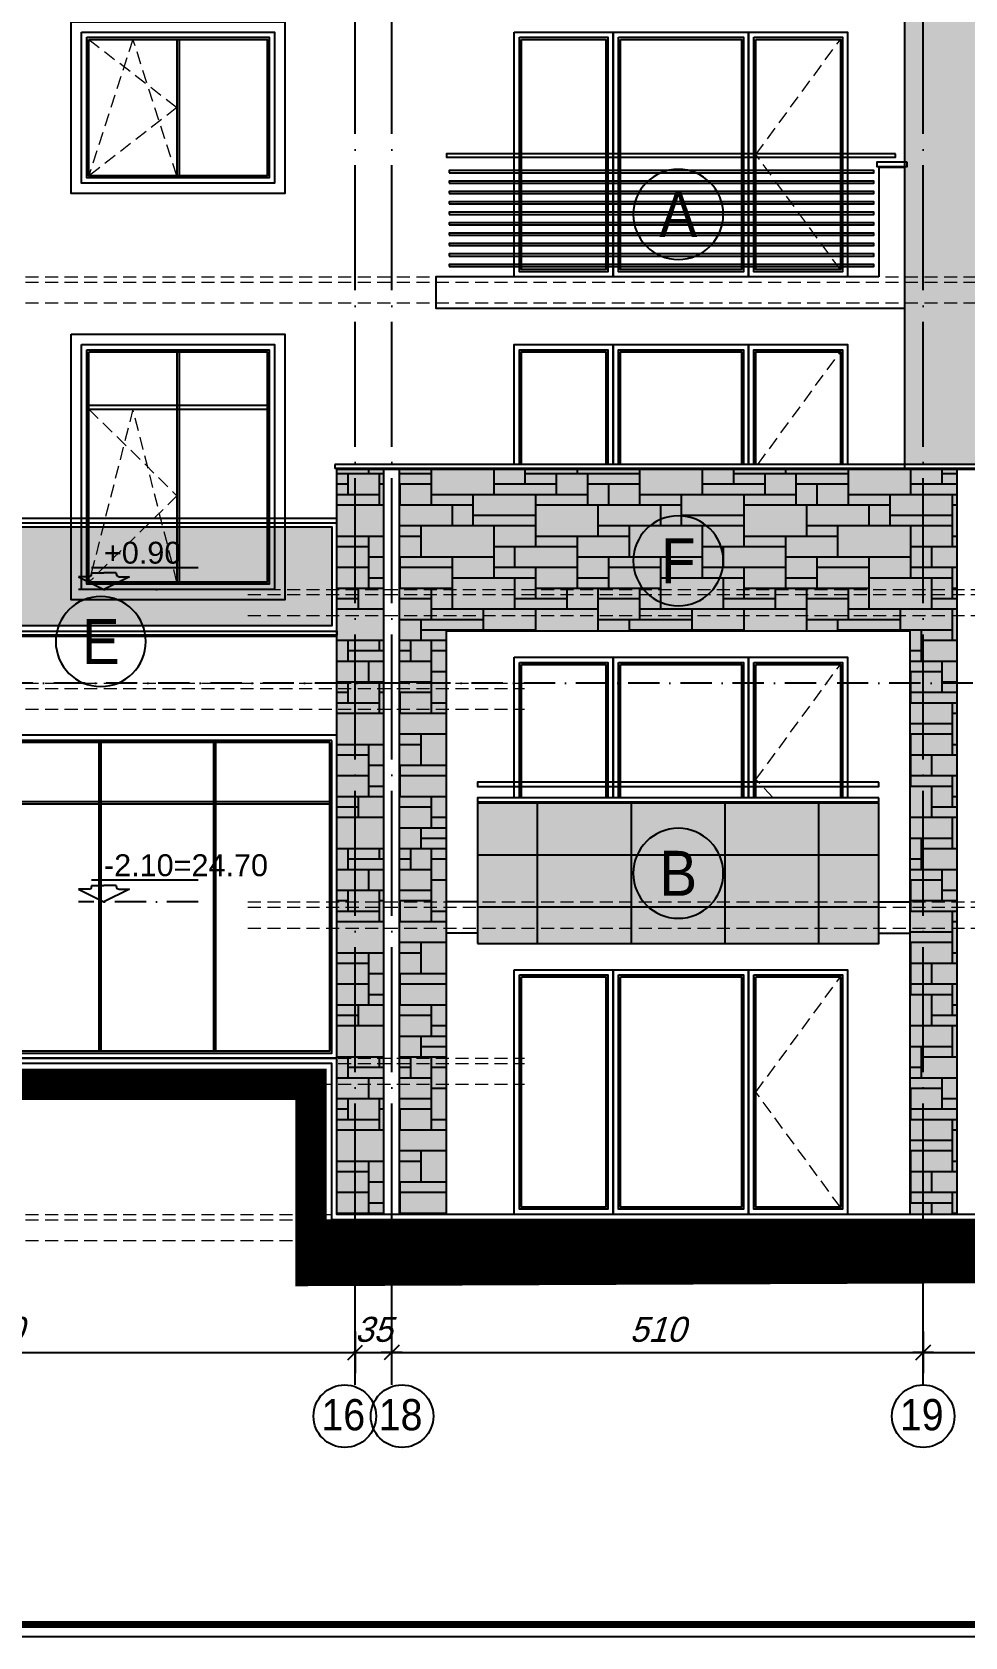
# Model space of a CAD drawing. Extents: x 9615146 to 9672346, y 4699603 to 4705703.
# Drawn here: x 9643017 to 9643912, y 4702703 to 4704244 of the extents above; entities that cross this region are included whole.
import ezdxf
from ezdxf.enums import TextEntityAlignment as Align

# ---------------------------------------------------------------- set-up
doc = ezdxf.new("R2010")
doc.units = 0
doc.header["$LTSCALE"] = 0.5
doc.header["$MEASUREMENT"] = 0
doc.header["$PDSIZE"] = -1
for name, pattern in [('ACAD_ISO04W100', [30, 24, -3, 0, -3]), ('DASHED', [0.75, 0.5, -0.25]), ('OSI1000', [5, 3, -1, 0, -1])]:
    doc.linetypes.add(name, pattern=pattern)
doc.layers.get('0').update_dxf_attribs({"color": 251, "linetype": 'CONTINUOUS'})
doc.layers.get('Defpoints').update_dxf_attribs({"color": 251, "linetype": 'CONTINUOUS'})
for name, color, linetype in [('_axis', 1, 'ACAD_ISO04W100'), ('_axis_num', 1, 'CONTINUOUS'), ('_dimension', 4, 'CONTINUOUS'), ('_dimension_evel', 4, 'CONTINUOUS'), ('_hatch', 9, 'CONTINUOUS'), ('_hatch_construction', 252, 'CONTINUOUS'), ('_table', 3, 'CONTINUOUS'), ('_text_spesif_window', 41, 'CONTINUOUS'), ('_view', 3, 'CONTINUOUS'), ('fasadi', 147, 'CONTINUOUS')]:
    doc.layers.add(name, color=color, linetype=linetype)
doc.layers.add('_punk', color=8, linetype='DASHED', lineweight=9)
doc.styles.add('HEB1', font='', dxfattribs={"width": 0.8, "oblique": 17})
doc.styles.add('POMESHTENIA', font='arial.ttf', dxfattribs={"width": 0.9})
doc.styles.add('WIN', font='swindos.shx', dxfattribs={"oblique": 17})
doc.styles.get('HEB1').set_extended_font_data('HebarU Cyr')
doc.dimstyles.new('dim_50', dxfattribs={"dimtxt": 24, "dimasz": 1, "dimexe": 30, "dimexo": 0, "dimgap": 10, "dimtad": 1, "dimdec": 1, "dimrnd": 0.5, "dimdsep": 46, "dimtxsty": 'WIN', "dimblk1": '1', "dimblk2": '1', "dimsah": 1, "dimcen": 15, "dimdle": 10, "dimse1": 1, "dimse2": 1, "dimadec": 0, "dimazin": 0, "dimtfac": 1, "dimtdec": 1, "dimtix": 1, "dimtmove": 2, "dimatfit": 3, "dimldrblk": '1', "dimfxl": 1, "dimtolj": 1, "dimarcsym": 0})
pattern_1 = [(0, (0, 0), (0, 200), [150, -50]), (0, (0, 10), (0, 200), [-60, 60, -30, 50]), (0, (0, 20), (0, 200), [-90, 110]), (0, (0, 30), (0, 200), [90, -110]), (0, (0, 40), (0, 200), [-40, 160]), (0, (0, 50), (0, 200), [70, -50, 60, -20]), (0, (70, 60), (0, 200), [160, -40]), (0, (-10, 70), (0, 200), [110, -90]), (0, (-40, 80), (0, 200), [90, -110]), (0, (0, 90), (0, 200), [160, -40]), (0, (0, 100), (0, 200), [-80, 50, -30, 40]), (0, (100, 110), (0, 200), [120, -80]), (0, (20, 120), (0, 200), [80, -40, 30, -50]), (0, (60, 130), (0, 200), [80, -30, 50, -40]), (0, (140, 140), (0, 200), [120, -80]), (0, (60, 150), (0, 200), [80, -120]), (0, (100, 160), (0, 200), [90, -110]), (0, (100, 170), (0, 200), [-60, 140]), (0, (40, 180), (0, 200), [60, -140]), (0, (100, 190), (0, 200), [140, -60]), (90, (0, 80), (-200, 1.224646799147353e-14), [30, -80, 70, -20]), (90, (20, 90), (-200, 1.224646799147353e-14), [50, -30, 20, -100]), (90, (30, 50), (-200, 1.224646799147353e-14), [20, -180]), (90, (40, 30), (-200, 1.224646799147353e-14), [20, -120, 30, -30]), (90, (50, 70), (-200, 1.224646799147353e-14), [20, -180]), (90, (60, 0), (-200, 1.224646799147353e-14), [30, -90, 50, -30]), (90, (70, 40), (-200, 1.224646799147353e-14), [30, -170]), (90, (80, 90), (-200, 1.224646799147353e-14), [30, -10, 20, -140]), (90, (90, 10), (-200, 1.224646799147353e-14), [30, -170]), (90, (100, 60), (-200, 1.224646799147353e-14), [30, -10, 30, -20, 50, -60]), (90, (120, 60), (-200, 1.224646799147353e-14), [-140, 20, -20, 20]), (90, (130, 90), (-200, 1.224646799147353e-14), [20, -180]), (90, (140, 20), (-200, 1.224646799147353e-14), [20, -70, 50, -60]), (90, (150, 50), (-200, 1.224646799147353e-14), [10, -130, 30, -30]), (90, (160, 60), (-200, 1.224646799147353e-14), [50, -50, 30, -70]), (90, (170, 110), (-200, 1.224646799147353e-14), [30, -50, 20, -100]), (90, (180, 40), (-200, 1.224646799147353e-14), [20, -180]), (90, (190, 60), (-200, 1.224646799147353e-14), [20, -60, 30, -90])]

# ---------------------------------------------------------------- blocks, each defined once
blk = doc.blocks.new('rtyre')
at = {"layer": '_dimension_evel', "ltscale": 20}
for p, q in [((-21.08991620464076, 37.79426300298655), (161.5563992843381, 37.79426284031797)), ((-21.08991621457972, 28.28064290881593), (-21.08991621457972, 26.78341123343125)), ((-21.08991621457972, 28.28064290881593), (2.484011929482222e-08, 28.28064289018948)), ((21.0899162642454, 28.28064287032612), (2.484011929482222e-08, 28.28064289018948)), ((21.0899162642454, 28.28064287032612), (21.08991626175703, 26.78341119617835)), ((-25.98991621100868, 21.88341124133149), (-43.67999989444797, 21.88341125623265)), ((-43.67999989444797, 21.88341125623265), (0, 0)), ((43.67999993170088, 21.88341117924574), (0, 0)), ((25.98991624826158, 21.88341119538381), (43.67999993170088, 21.88341117924574))]:
    blk.add_line(p, q, dxfattribs=at)
for centre, major_axis, ratio, start_param, end_param in [((-25.98991620603192, 26.78341123839346), (3.464823224053962, 3.464823224053962), 0.9999999998278931, 3.926990816057631, 5.497787142683389), ((25.98991625322378, 26.78341119245306), (-3.464823224673926, 3.464823224673926), 0.9999999994715169, 0.7853981629014264, 2.356194488915409)]:
    blk.add_ellipse(centre, major_axis=major_axis, ratio=ratio, start_param=start_param, end_param=end_param, dxfattribs=at)
at = {"layer": '_dimension_evel', "linetype": 'OSI1000', "ltscale": 20, "style": 'HEB1', "oblique": 359.9999999871126, "width": 0.79999999781503}
blk.add_attdef('+12.50', (3.974128048866987e-08, 44.24032013564283), '', height=41.99999997485429, rotation=359.9999999466392, dxfattribs=at)
blk = doc.blocks.new('1')
for p, q in [((0, 20), (0, -20)), ((-10, 0), (10, 0)), ((-7.071067811866669, -7.07106781186485), (7.071067811866669, 7.07106781186485))]:
    blk.add_line(p, q)
blk = doc.blocks.new('*D72')
at = {"layer": '_dimension', "color": 0, "lineweight": -2, "ltscale": 30, "transparency": 16777216}
blk.add_line((9642637.903403325, 4702976.445895948), (9643325.903403325, 4702976.445895948), dxfattribs=at)
at = {"layer": 'Defpoints', "color": 0, "ltscale": 30, "transparency": 16777216}
for p in [(9643326.903403325, 4702976.445895948), (9642636.903403325, 4702945.264943851), (9643326.903403325, 4702945.264943851)]:
    blk.add_point(p, dxfattribs=at)
at = {"layer": '_dimension', "color": 0, "lineweight": -2, "ltscale": 30, "transparency": 16777216, "rotation": 180}
blk.add_blockref('1', (9642636.903403325, 4702976.445895948), dxfattribs=at)
at = {"layer": '_dimension', "color": 0, "lineweight": -2, "ltscale": 30, "transparency": 16777216}
blk.add_blockref('1', (9643326.903403325, 4702976.445895948), dxfattribs=at)
at = {"layer": '_dimension', "color": 0, "ltscale": 30, "transparency": 16777216, "insert": (9642981.903403325, 4702998.445895948), "char_height": 24, "attachment_point": 5, "style": 'WIN'}
blk.add_mtext('\\A1;690', dxfattribs=at)
blk = doc.blocks.new('*D73')
at = {"layer": '_dimension', "color": 0, "lineweight": -2, "ltscale": 30, "transparency": 16777216}
for p, q in [((9643325.903403325, 4702976.445895948), (9643324.903403325, 4702976.445895948)), ((9643326.903403325, 4702976.445895948), (9643361.903403305, 4702976.445895948)), ((9643362.903403305, 4702976.445895948), (9643363.903403305, 4702976.445895948))]:
    blk.add_line(p, q, dxfattribs=at)
at = {"layer": 'Defpoints', "color": 0, "ltscale": 30, "transparency": 16777216}
for p in [(9643361.903403305, 4702976.445895891), (9643361.903403305, 4702976.445895948), (9643326.903403325, 4702945.264943851)]:
    blk.add_point(p, dxfattribs=at)
at = {"layer": '_dimension', "color": 0, "lineweight": -2, "ltscale": 30, "transparency": 16777216}
blk.add_blockref('1', (9643326.903403325, 4702976.445895948), dxfattribs=at)
at = {"layer": '_dimension', "color": 0, "lineweight": -2, "ltscale": 30, "transparency": 16777216, "rotation": 180}
blk.add_blockref('1', (9643361.903403305, 4702976.445895948), dxfattribs=at)
at = {"layer": '_dimension', "color": 0, "ltscale": 30, "transparency": 16777216, "insert": (9643344.403403316, 4702998.445895948), "char_height": 24, "attachment_point": 5, "style": 'WIN'}
blk.add_mtext('\\A1;35', dxfattribs=at)
blk = doc.blocks.new('*D74')
at = {"layer": '_dimension', "color": 0, "lineweight": -2, "ltscale": 30, "transparency": 16777216}
blk.add_line((9643362.903403305, 4702976.445895948), (9643870.903402926, 4702976.445895948), dxfattribs=at)
at = {"layer": 'Defpoints', "color": 0, "ltscale": 30, "transparency": 16777216}
for p in [(9643361.903403305, 4702976.445895891), (9643871.903402926, 4702976.44589575), (9643871.903402926, 4702976.445895948)]:
    blk.add_point(p, dxfattribs=at)
at = {"layer": '_dimension', "color": 0, "lineweight": -2, "ltscale": 30, "transparency": 16777216, "rotation": 180}
blk.add_blockref('1', (9643361.903403305, 4702976.445895948), dxfattribs=at)
at = {"layer": '_dimension', "color": 0, "lineweight": -2, "ltscale": 30, "transparency": 16777216}
blk.add_blockref('1', (9643871.903402926, 4702976.445895948), dxfattribs=at)
at = {"layer": '_dimension', "color": 0, "ltscale": 30, "transparency": 16777216, "insert": (9643616.903403115, 4702998.445895948), "char_height": 24, "attachment_point": 5, "style": 'WIN'}
blk.add_mtext('\\A1;510', dxfattribs=at)
blk = doc.blocks.new('*D75')
at = {"layer": '_dimension', "color": 0, "lineweight": -2, "ltscale": 30, "transparency": 16777216}
blk.add_line((9643872.903402926, 4702976.445895948), (9644540.903403047, 4702976.445895948), dxfattribs=at)
at = {"layer": 'Defpoints', "color": 0, "ltscale": 30, "transparency": 16777216}
for p in [(9643871.903402926, 4702976.44589575), (9644541.903403047, 4702976.445895565), (9644541.903403047, 4702976.445895948)]:
    blk.add_point(p, dxfattribs=at)
at = {"layer": '_dimension', "color": 0, "lineweight": -2, "ltscale": 30, "transparency": 16777216, "rotation": 180}
blk.add_blockref('1', (9643871.903402926, 4702976.445895948), dxfattribs=at)
at = {"layer": '_dimension', "color": 0, "lineweight": -2, "ltscale": 30, "transparency": 16777216}
blk.add_blockref('1', (9644541.903403047, 4702976.445895948), dxfattribs=at)
at = {"layer": '_dimension', "color": 0, "ltscale": 30, "transparency": 16777216, "insert": (9644206.903402988, 4702998.445895948), "char_height": 24, "attachment_point": 5, "style": 'WIN'}
blk.add_mtext('\\A1;670', dxfattribs=at)
blk = doc.blocks.new('fghfdg')
at = {"layer": '_text_spesif_window'}
blk.add_circle((0, 0), 18, dxfattribs=at)
at = {"layer": '_text_spesif_window', "style": 'HEB1', "text_generation_flag": 6, "width": 0.7999999999992724}
blk.add_attdef('A', text='', height=18, rotation=179.9999998932783, dxfattribs=at).set_placement((-1.862645149230957e-09, -9.232262405566871), align=Align.CENTER)

msp = doc.modelspace()

# ---------------------------------------------------------------- hatches: boundary and pattern name
at = {"layer": '_hatch', "ltscale": 30, "true_color": 0xb97b1d}
h = msp.add_hatch(color=32, dxfattribs=at)
h.dxf.hatch_style = 1
h.paths.add_polyline_path([(9644559.403403932, 4704983.83811782), (9644541.9034036, 4704983.83811782), (9644541.90340359, 4704948.838117352), (9644559.403403934, 4704948.838117355)])
h.paths.add_polyline_path([(9643871.903403608, 4704983.83811782), (9643854.403401237, 4704983.838117819), (9643854.403401233, 4704948.838117816), (9643871.903403595, 4704948.838117816)])
h.paths.add_polyline_path([(9643871.903403604, 4704983.83811782), (9643871.903403597, 4704948.838117817), (9643886.403413005, 4704948.838117816), (9643886.403413005, 4704944.838117816), (9643884.403413003, 4704944.838117816), (9643884.403413005, 4704878.838117818), (9643871.903403576, 4704878.838117818), (9643871.903403286, 4703828.838117806), (9644024.403402774, 4703828.838117806), (9644024.403402772, 4703933.838117787), (9644116.903401338, 4703933.838117787), (9644206.903356891, 4703933.838117787), (9644296.903312445, 4703933.838117787), (9644389.40331101, 4703933.838117787), (9644389.40331101, 4703828.838117807), (9644541.903403282, 4703828.838117807), (9644541.903403573, 4704878.838117347), (9644529.403393468, 4704878.838117347), (9644529.403393447, 4704944.838117345), (9644527.403393447, 4704944.838117346), (9644527.403393446, 4704948.838117349), (9644541.903403591, 4704948.838117351), (9644541.903403603, 4704983.83811782)])
h.paths.add_polyline_path([(9644116.90338973, 4704843.838117811), (9644206.903345283, 4704843.838117811), (9644296.903300835, 4704843.838117811), (9644389.4032994, 4704843.83811781), (9644389.4032994, 4704723.838117818), (9644444.40339237, 4704723.838117818), (9644444.40339237, 4704718.838117815), (9644389.4032994, 4704718.838117814), (9644389.4032994, 4704708.838117815), (9644444.40339237, 4704708.838117815), (9644444.40339237, 4704704.838117809), (9644444.40339237, 4704568.838117822), (9643969.403391927, 4704568.838117823), (9643969.403391926, 4704703.838117811), (9643969.403391926, 4704708.838117815), (9644024.403391164, 4704708.838117815), (9644024.403391164, 4704718.838117814), (9643969.403391926, 4704718.838117815), (9643969.403391926, 4704723.838117818), (9644024.403391164, 4704723.838117818), (9644024.403391164, 4704843.83811781)], flags=16)
h.paths.add_polyline_path([(9644116.90338973, 4704543.838117811), (9644206.903345283, 4704543.838117811), (9644296.903300835, 4704543.838117811), (9644389.4032994, 4704543.838117811), (9644389.4032994, 4704423.838117819), (9644444.40339237, 4704423.838117818), (9644444.40339237, 4704418.838117815), (9644389.4032994, 4704418.838117814), (9644389.4032994, 4704408.838117815), (9644444.40339237, 4704408.838117815), (9644444.40339237, 4704404.838117809), (9644444.40339237, 4704268.838117823), (9643969.403391927, 4704268.838117823), (9643969.403391926, 4704403.838117811), (9643969.403391926, 4704408.838117815), (9644024.403391164, 4704408.838117815), (9644024.403391164, 4704418.838117814), (9643969.403391926, 4704418.838117815), (9643969.403391926, 4704423.838117818), (9644024.403391164, 4704423.838117819), (9644024.403391166, 4704543.838117811)], flags=16)
h.paths.add_polyline_path([(9644116.90338973, 4704233.838117811), (9644206.903345283, 4704233.838117811), (9644296.903300835, 4704233.838117811), (9644389.4032994, 4704233.838117811), (9644389.4032994, 4704123.838117819), (9644444.40339237, 4704123.838117818), (9644444.40339237, 4704118.838117815), (9644389.4032994, 4704118.838117814), (9644389.4032994, 4704108.838117815), (9644444.40339237, 4704108.838117815), (9644444.40339237, 4704104.838117809), (9644444.40339237, 4703968.838117823), (9643969.403391927, 4703968.838117823), (9643969.403391926, 4704103.838117811), (9643969.403391926, 4704108.838117815), (9644024.403391164, 4704108.838117815), (9644024.403391164, 4704118.838117814), (9643969.403391926, 4704118.838117814), (9643969.403391926, 4704123.838117818), (9644024.403391164, 4704123.838117819), (9644024.403391164, 4704233.838117811)], flags=16)
h.paths.add_polyline_path([(9643871.903403575, 4704878.838117818), (9643854.403401237, 4704878.838117818), (9643854.403401235, 4703828.838117806), (9643871.903403286, 4703828.838117806)])
h.paths.add_polyline_path([(9644559.403403932, 4704714.838117651), (9644557.403403414, 4704714.838117652), (9644557.403403414, 4704718.838117648), (9644559.403403932, 4704718.838117649), (9644559.40340393, 4704878.838117349), (9644541.903403573, 4704878.838117347), (9644541.903403284, 4703828.838117807), (9644559.403403932, 4703828.838117808), (9644559.403403932, 4704114.838117651), (9644557.403403414, 4704114.838117652), (9644557.403403414, 4704118.838117649), (9644559.403403932, 4704118.838117649), (9644559.403403934, 4704414.838117651), (9644557.403403416, 4704414.838117652), (9644557.403403414, 4704418.838117648), (9644559.403403932, 4704418.838117648)])
at = {"layer": '_hatch', "ltscale": 30, "true_color": 0xb4b09d}
h = msp.add_hatch(color=253, dxfattribs=at)
h.dxf.hatch_style = 1
h.paths.add_polyline_path([(9643354.403404552, 4703823.83811781), (9643309.403402975, 4703823.838117809), (9643309.403404543, 4703108.83811797), (9643354.403404547, 4703108.838117965)])
h = msp.add_hatch(color=253, dxfattribs=at)
h.dxf.hatch_style = 1
h.paths.add_polyline_path([(9643859.403447436, 4703668.838117805), (9643859.403447436, 4703108.838117899), (9643904.403447438, 4703108.838117894), (9643904.403447438, 4703823.838117809), (9643369.403404547, 4703823.838117809), (9643369.403404545, 4703108.838117963), (9643414.403404536, 4703108.838117956), (9643414.403404536, 4703668.838117804)])
at = {"layer": '_hatch', "ltscale": 30, "true_color": 0x755724}
h = msp.add_hatch(color=27, dxfattribs=at)
h.dxf.hatch_style = 1
h.paths.add_polyline_path([(9643444.40335946, 4703503.838117808), (9643444.403359462, 4703368.838117818), (9643829.403401459, 4703368.838117818), (9643829.403401459, 4703503.838117809)])
h.paths.add_polyline_path([(9643994.403402349, 4703503.838117809), (9643994.403402347, 4703368.838117818), (9644419.403404506, 4703368.838117818), (9644419.403404504, 4703503.838117809)])
h.paths.add_polyline_path([(9644584.4033152, 4703503.838117809), (9644584.403315201, 4703368.838117818), (9644969.403357198, 4703368.838117818), (9644969.403357198, 4703503.838117809)])
h.paths.add_polyline_path([(9645134.403349688, 4703503.838117809), (9645134.403349688, 4703368.838117818), (9645519.403391683, 4703368.838117818), (9645519.403391685, 4703503.838117809)])
at = {"layer": '_hatch_construction', "ltscale": 40}
h = msp.add_hatch(dxfattribs=at)
h.set_pattern_fill('EGGCRATE', color=250, scale=30, style=0, pattern_type=2)
h.set_pattern_definition([(0, (3, 0), (30, 15), [27, -3]), (0, (3, 3), (30, 15), [27, -3]), (90, (3, 3), (-30, 15), [12, -3]), (90, (0, 3), (-30, 15), [12, -3])])
h.paths.add_polyline_path([(9644559.403403932, 4704983.83811782), (9644541.9034036, 4704983.83811782), (9644541.90340359, 4704948.838117352), (9644559.403403934, 4704948.838117355)])
h.paths.add_polyline_path([(9643871.903403608, 4704983.83811782), (9643854.403401237, 4704983.838117819), (9643854.403401233, 4704948.838117816), (9643871.903403595, 4704948.838117816)])
h.paths.add_polyline_path([(9643871.903403604, 4704983.83811782), (9643871.903403597, 4704948.838117817), (9643886.403413005, 4704948.838117816), (9643886.403413005, 4704944.838117816), (9643884.403413003, 4704944.838117816), (9643884.403413005, 4704878.838117818), (9643871.903403576, 4704878.838117818), (9643871.903403286, 4703828.838117806), (9644024.403402774, 4703828.838117806), (9644024.403402772, 4703933.838117787), (9644116.903401338, 4703933.838117787), (9644206.903356891, 4703933.838117787), (9644296.903312445, 4703933.838117787), (9644389.40331101, 4703933.838117787), (9644389.40331101, 4703828.838117807), (9644541.903403282, 4703828.838117807), (9644541.903403573, 4704878.838117347), (9644529.403393468, 4704878.838117347), (9644529.403393447, 4704944.838117345), (9644527.403393447, 4704944.838117346), (9644527.403393446, 4704948.838117349), (9644541.903403591, 4704948.838117351), (9644541.903403603, 4704983.83811782)])
h.paths.add_polyline_path([(9644116.90338973, 4704843.838117811), (9644206.903345283, 4704843.838117811), (9644296.903300835, 4704843.838117811), (9644389.4032994, 4704843.83811781), (9644389.4032994, 4704723.838117818), (9644444.40339237, 4704723.838117818), (9644444.40339237, 4704718.838117815), (9644389.4032994, 4704718.838117814), (9644389.4032994, 4704708.838117815), (9644444.40339237, 4704708.838117815), (9644444.40339237, 4704704.838117809), (9644444.40339237, 4704568.838117822), (9643969.403391927, 4704568.838117823), (9643969.403391926, 4704703.838117811), (9643969.403391926, 4704708.838117815), (9644024.403391164, 4704708.838117815), (9644024.403391164, 4704718.838117814), (9643969.403391926, 4704718.838117815), (9643969.403391926, 4704723.838117818), (9644024.403391164, 4704723.838117818), (9644024.403391164, 4704843.83811781)], flags=16)
h.paths.add_polyline_path([(9644116.90338973, 4704543.838117811), (9644206.903345283, 4704543.838117811), (9644296.903300835, 4704543.838117811), (9644389.4032994, 4704543.838117811), (9644389.4032994, 4704423.838117819), (9644444.40339237, 4704423.838117818), (9644444.40339237, 4704418.838117815), (9644389.4032994, 4704418.838117814), (9644389.4032994, 4704408.838117815), (9644444.40339237, 4704408.838117815), (9644444.40339237, 4704404.838117809), (9644444.40339237, 4704268.838117823), (9643969.403391927, 4704268.838117823), (9643969.403391926, 4704403.838117811), (9643969.403391926, 4704408.838117815), (9644024.403391164, 4704408.838117815), (9644024.403391164, 4704418.838117814), (9643969.403391926, 4704418.838117815), (9643969.403391926, 4704423.838117818), (9644024.403391164, 4704423.838117819), (9644024.403391166, 4704543.838117811)], flags=16)
h.paths.add_polyline_path([(9644116.90338973, 4704233.838117811), (9644206.903345283, 4704233.838117811), (9644296.903300835, 4704233.838117811), (9644389.4032994, 4704233.838117811), (9644389.4032994, 4704123.838117819), (9644444.40339237, 4704123.838117818), (9644444.40339237, 4704118.838117815), (9644389.4032994, 4704118.838117814), (9644389.4032994, 4704108.838117815), (9644444.40339237, 4704108.838117815), (9644444.40339237, 4704104.838117809), (9644444.40339237, 4703968.838117823), (9643969.403391927, 4703968.838117823), (9643969.403391926, 4704103.838117811), (9643969.403391926, 4704108.838117815), (9644024.403391164, 4704108.838117815), (9644024.403391164, 4704118.838117814), (9643969.403391926, 4704118.838117814), (9643969.403391926, 4704123.838117818), (9644024.403391164, 4704123.838117819), (9644024.403391164, 4704233.838117811)], flags=16)
h.paths.add_polyline_path([(9643871.903403575, 4704878.838117818), (9643854.403401237, 4704878.838117818), (9643854.403401235, 4703828.838117806), (9643871.903403286, 4703828.838117806)])
h.paths.add_polyline_path([(9644559.403403932, 4704714.838117651), (9644557.403403414, 4704714.838117652), (9644557.403403414, 4704718.838117648), (9644559.403403932, 4704718.838117649), (9644559.40340393, 4704878.838117349), (9644541.903403573, 4704878.838117347), (9644541.903403284, 4703828.838117807), (9644559.403403932, 4703828.838117808), (9644559.403403932, 4704114.838117651), (9644557.403403414, 4704114.838117652), (9644557.403403414, 4704118.838117649), (9644559.403403932, 4704118.838117649), (9644559.403403934, 4704414.838117651), (9644557.403403416, 4704414.838117652), (9644557.403403414, 4704418.838117648), (9644559.403403932, 4704418.838117648)])
h = msp.add_hatch(dxfattribs=at)
h.set_pattern_fill('CUTSTONE', color=250, scale=200, style=0, pattern_type=2)
h.set_pattern_definition(pattern_1)
h.paths.add_polyline_path([(9643354.403404552, 4703823.83811781), (9643309.403402975, 4703823.838117809), (9643309.403404543, 4703108.83811797), (9643354.403404547, 4703108.838117965)])
h = msp.add_hatch(dxfattribs=at)
h.set_pattern_fill('CUTSTONE', color=250, scale=200, style=0, pattern_type=2)
h.set_pattern_definition(pattern_1)
h.paths.add_polyline_path([(9643859.403447436, 4703668.838117805), (9643859.403447436, 4703108.838117899), (9643904.403447438, 4703108.838117894), (9643904.403447438, 4703823.838117809), (9643369.403404547, 4703823.838117809), (9643369.403404545, 4703108.838117963), (9643414.403404536, 4703108.838117956), (9643414.403404536, 4703668.838117804)])
at = {"layer": 'fasadi', "ltscale": 40}
h = msp.add_hatch(dxfattribs=at)
h.set_pattern_fill('DOTS', color=256, scale=50, style=0)
h.set_pattern_definition([(180, (19281279.6469929, 3100), (-1.5625, 3.125), [0, -3.125])])
h.paths.add_polyline_path([(9642856.162819514, 4703738.838118182), (9642636.903403834, 4703738.838118182), (9642636.903403834, 4703768.89617436), (9643304.40340528, 4703768.896174361), (9643304.403405285, 4703673.896174361), (9642856.162819516, 4703673.896174361)])

# ---------------------------------------------------------------- linework, layer by layer
at = {"layer": '_axis', "ltscale": 10}
for p, q in [((9643326.903403325, 4702945.264943851), (9643326.903404, 4705388.083975499)), ((9643361.903403295, 4702945.264943836), (9643361.90340397, 4705388.083975485)), ((9643871.903402917, 4702945.264943885), (9643871.903403591, 4705388.083975533))]:
    msp.add_line(p, q, dxfattribs=at)
at = {"layer": '_axis_num'}
for centre in [(9643316.90340338, 4702915.264944039), (9643371.903403351, 4702915.264944024), (9643871.903402973, 4702915.264944073)]:
    msp.add_circle(centre, 30, dxfattribs=at)
at = {"layer": '_dimension_evel', "linetype": 'OSI1000', "ltscale": 20}
for p, q in [((9643176.301813873, 4703708.838118366), (9643061.369430268, 4703708.838118385)), ((9650232.04528398, 4703618.838118382), (9641548.253517205, 4703618.838118402)), ((9643176.301813819, 4703408.838118364), (9643061.369430218, 4703408.838118383))]:
    msp.add_line(p, q, dxfattribs=at)
at = {"layer": '_hatch', "color": 252, "ltscale": 10, "const_width": 30.00000000000001}
msp.add_lwpolyline([(9649930.291744368, 4703083.838117131), (9643284.403404808, 4703083.838117975), (9643284.403404804, 4703233.838118077), (9641813.797236903, 4703233.838118077)], dxfattribs=at)
at = {"layer": '_hatch_construction', "color": 250, "ltscale": 40}
for p, q in [((9643501.903401235, 4703368.838117818), (9643501.903401235, 4703503.838117807)), ((9643591.903401235, 4703368.838117818), (9643591.903401235, 4703503.838117807)), ((9643681.903401235, 4703368.838117818), (9643681.903401235, 4703503.838117807)), ((9643771.903401235, 4703368.838117818), (9643771.903401235, 4703503.838117807)), ((9643829.403401459, 4703453.83811781), (9643444.403359462, 4703453.838117805)), ((9643829.403401459, 4703403.83811781), (9643444.403359462, 4703403.838117805))]:
    msp.add_line(p, q, dxfattribs=at)
for points in [[(9643479.403402956, 4703643.838117815), (9643574.40339299, 4703643.838117815), (9643574.40339299, 4703508.838117809), (9643479.403402956, 4703508.838117809)], [(9643484.403402956, 4703638.838117815), (9643569.40339299, 4703638.838117815), (9643569.40339299, 4703508.838117809), (9643484.403402956, 4703508.838117809)], [(9643486.403402956, 4703636.838117815), (9643567.40339299, 4703636.838117815), (9643567.40339299, 4703508.838117809), (9643486.403402956, 4703508.838117809)], [(9643574.40339299, 4703643.838117815), (9643704.403403472, 4703643.838117815), (9643704.403403472, 4703508.838117809), (9643574.40339299, 4703508.838117809)], [(9643579.40339299, 4703638.838117815), (9643699.403403472, 4703638.838117815), (9643699.403403472, 4703508.838117809), (9643579.40339299, 4703508.838117809)], [(9643581.40339299, 4703636.838117815), (9643697.403403472, 4703636.838117815), (9643697.403403472, 4703508.838117809), (9643581.40339299, 4703508.838117809)], [(9643704.403403472, 4703643.838117815), (9643799.403393505, 4703643.838117815), (9643799.403393505, 4703508.838117809), (9643704.403403472, 4703508.838117809)], [(9643709.403403472, 4703638.838117815), (9643794.403393505, 4703638.838117815), (9643794.403393505, 4703508.838117809), (9643709.403403472, 4703508.838117809)], [(9643711.403403472, 4703636.838117815), (9643792.403393505, 4703636.838117815), (9643792.403393505, 4703508.838117809), (9643711.403403472, 4703508.838117809)], [(9643479.403402956, 4703343.838117814), (9643574.40339299, 4703343.838117814), (9643574.40339299, 4703108.838117791), (9643479.403402956, 4703108.838117791)], [(9643574.40339299, 4703343.838117814), (9643704.403403472, 4703343.838117814), (9643704.403403472, 4703108.838117791), (9643574.40339299, 4703108.838117791)], [(9643704.403403472, 4703343.838117814), (9643799.403393505, 4703343.838117814), (9643799.403393505, 4703108.838117791), (9643704.403403472, 4703108.838117791)], [(9643484.403402956, 4703338.838117814), (9643569.40339299, 4703338.838117814), (9643569.40339299, 4703113.838117791), (9643484.403402956, 4703113.838117791)], [(9643486.403402956, 4703336.838117814), (9643567.40339299, 4703336.838117814), (9643567.40339299, 4703115.838117791), (9643486.403402956, 4703115.838117791)], [(9643579.40339299, 4703338.838117814), (9643699.403403472, 4703338.838117814), (9643699.403403472, 4703113.838117791), (9643579.40339299, 4703113.838117791)], [(9643581.40339299, 4703336.838117814), (9643697.403403472, 4703336.838117814), (9643697.403403472, 4703115.838117791), (9643581.40339299, 4703115.838117791)], [(9643709.403403472, 4703338.838117814), (9643794.403393505, 4703338.838117814), (9643794.403393505, 4703113.838117791), (9643709.403403472, 4703113.838117791)], [(9643711.403403472, 4703336.838117814), (9643792.403393505, 4703336.838117814), (9643792.403393505, 4703115.838117791), (9643711.403403472, 4703115.838117791)]]:
    msp.add_lwpolyline(points, close=True, dxfattribs=at)
at = {"layer": '_punk', "ltscale": 50}
for p, q in [((9643071.40339403, 4704236.838116953), (9643155.903397702, 4704171.338116974)), ((9643113.653395876, 4704236.838116987), (9643071.403394066, 4704105.838116953)), ((9643155.903397685, 4704105.838116972), (9643113.653395876, 4704236.838116987)), ((9643155.903397702, 4704171.338116974), (9643071.403394066, 4704105.838116953)), ((9641716.875990322, 4704008.838118257), (9650039.317684485, 4704008.838117066)), ((9641716.875990322, 4704003.838118257), (9650039.317684485, 4704003.838117068)), ((9641716.87599032, 4703983.838118257), (9650039.317684485, 4703983.838117066)), ((9643071.403394034, 4703881.838118081), (9643155.90339771, 4703798.838118234)), ((9643113.65339588, 4703881.838118084), (9643071.403394083, 4703715.838118358)), ((9643155.903397702, 4703715.838118376), (9643113.65339588, 4703881.838118084)), ((9643155.90339771, 4703798.838118234), (9643071.403394083, 4703715.838118358)), ((9643223.98546953, 4703708.83811802), (9650039.317684485, 4703708.838117063)), ((9643223.98546953, 4703703.838118021), (9650039.317684485, 4703703.838117066)), ((9643223.98546953, 4703683.83811802), (9650039.317684485, 4703683.838117062)), ((9641716.875990534, 4703618.838118375), (9643489.381005201, 4703618.838117931)), ((9641716.875990534, 4703613.838118375), (9643489.381005201, 4703613.838117931)), ((9641716.875990532, 4703593.838118373), (9643489.381005203, 4703593.83811793)), ((9643223.985469531, 4703408.838118021), (9650039.317684485, 4703408.838117063)), ((9643223.985469531, 4703403.838118023), (9650039.317684485, 4703403.838117066)), ((9643223.985469531, 4703383.838118022), (9650039.317684485, 4703383.838117066)), ((9641716.875990534, 4703258.838118375), (9643489.381005201, 4703258.838117931)), ((9641716.875990534, 4703253.838118375), (9643489.381005201, 4703253.83811793)), ((9641716.875990532, 4703233.838118373), (9643489.381005203, 4703233.838117928)), ((9641716.87599053, 4703108.838117791), (9649169.403383011, 4703108.838117791)), ((9641716.87599053, 4703103.83811779), (9649169.403383011, 4703103.838117791)), ((9641716.87599053, 4703083.838117791), (9649169.403383011, 4703083.838117791))]:
    msp.add_line(p, q, dxfattribs=at)
for points in [[(9643792.403417416, 4704015.838117788), (9643711.403427381, 4704126.338117799), (9643792.403417416, 4704236.83811781)], [(9643713.235982437, 4703828.838117807), (9643792.403393505, 4703936.838117811)], [(9643727.896634467, 4703508.838117809), (9643711.403403472, 4703526.338117803), (9643792.403393505, 4703636.838117815)], [(9643792.403393505, 4703115.838117791), (9643711.403403472, 4703226.338117803), (9643792.403393505, 4703336.838117814)]]:
    msp.add_lwpolyline(points, dxfattribs=at)
at = {"layer": '_table', "ltscale": 10}
msp.add_lwpolyline([(9641346.02944655, 4705703.380101887), (9651646.029446546, 4705703.380101884), (9651646.029446548, 4702703.380101882), (9641346.029446552, 4702703.380101885)], close=True, dxfattribs=at)
msp.add_lwpolyline([(9641497.713657077, 4705691.380101887, 6.842105263157892, 6.842105263157892, 0), (9651634.029446548, 4705691.380101883, 6.842105263157892, 6.842105263157892, 0), (9651634.029446546, 4702715.380101881, 6.842105263157892, 6.842105263157892, 0), (9641497.713657077, 4702715.380101889, 6.842105263157892, 6.842105263157892, 0)], format="xyseb", close=True, dxfattribs=at)
at = {"layer": 'fasadi'}
for p, q in [((9643854.40340173, 4703823.838117809), (9643854.40340173, 4704878.838117818)), ((9643854.403380366, 4703978.838117791), (9643854.403380357, 4704113.838117797)), ((9648486.403402306, 4703828.838117807), (9643307.403402975, 4703828.838117807)), ((9648486.403402306, 4703824.8381178), (9643307.403402975, 4703824.8381178)), ((9643309.403404543, 4703108.838117791), (9643309.403402975, 4703823.838117809)), ((9648484.403402306, 4703823.838117809), (9643309.403402975, 4703823.838117809)), ((9643354.403404549, 4703108.838117791), (9643354.403404549, 4703823.838117809)), ((9643369.403404545, 4703108.838117791), (9643369.403404545, 4703823.838117809)), ((9643904.403447438, 4703108.838117791), (9643904.403447438, 4703823.838117809)), ((9643414.403404536, 4703108.838117791), (9643414.403404536, 4703668.838117805)), ((9643859.403447436, 4703668.838117805), (9643414.403404536, 4703668.838117805)), ((9643859.403447436, 4703108.838117791), (9643859.403447436, 4703668.838117805)), ((9643444.403359462, 4703408.838117791), (9643414.403404536, 4703408.838117791)), ((9643829.403401459, 4703408.838117791), (9643859.403356384, 4703408.838117791)), ((9643444.403359462, 4703378.838117816), (9643414.403404536, 4703378.838117816)), ((9643829.403401459, 4703378.838117816), (9643859.403356384, 4703378.838117816))]:
    msp.add_line(p, q, dxfattribs=at)
at = {"layer": 'fasadi', "ltscale": 40}
for p, q in [((9643155.903397718, 4704236.838116976), (9643155.903397685, 4704105.838116972)), ((9643157.903397722, 4704236.838116974), (9643157.903397683, 4704105.83811697)), ((9643155.903397718, 4703936.838116976), (9643155.903397702, 4703715.838118376)), ((9643157.903397722, 4703936.838116974), (9643157.9033977, 4703715.838118374)), ((9643071.403394025, 4703885.838118081), (9643242.4034014, 4703885.838118092)), ((9643071.403394025, 4703881.838118081), (9643242.4034014, 4703881.838118092)), ((9642856.162819035, 4703663.838118077), (9643309.403404804, 4703663.838118077)), ((9643080.903402593, 4703561.838117992), (9643080.903402628, 4703265.838118098)), ((9643082.903402593, 4703561.838117992), (9643082.903402628, 4703265.838118098)), ((9643190.903402593, 4703561.838118012), (9643190.903402628, 4703265.838118118)), ((9643192.903402593, 4703561.838118012), (9643192.903402628, 4703265.838118118)), ((9643302.403404804, 4703504.838117462), (9642863.162819035, 4703504.838117462)), ((9643302.403404804, 4703502.838117462), (9642863.162819035, 4703502.838117462))]:
    msp.add_line(p, q, dxfattribs=at)
at = {"layer": 'fasadi', "ltscale": 30}
msp.add_line((9643307.403402975, 4703828.838117807), (9643307.403402975, 4703824.8381178), dxfattribs=at)
at = {"layer": 'fasadi', "ltscale": 40}
for points in [[(9643054.40339403, 4704253.838117), (9643259.403401412, 4704253.838116948), (9643259.403401364, 4704088.838116949), (9643054.403393988, 4704088.838117004)], [(9643064.403394029, 4704243.838116998), (9643249.40340141, 4704243.838116949), (9643249.403401367, 4704098.838116951), (9643064.40339399, 4704098.838117002)], [(9643069.40339403, 4704238.838117002), (9643244.40340141, 4704238.838116953), (9643244.40340137, 4704103.838116951), (9643069.40339399, 4704103.838116998)], [(9643071.40339403, 4704236.838116998), (9643242.403401406, 4704236.838116953), (9643242.40340137, 4704105.838116951), (9643071.403393991, 4704105.838117)], [(9643845.403401798, 4704126.838117649), (9643414.403390126, 4704126.83811776), (9643414.403390124, 4704123.838117762), (9643845.403401798, 4704123.838117653)], [(9643856.403401747, 4704118.838117649), (9643827.403401757, 4704118.838117656), (9643827.403401753, 4704114.838117658), (9643856.40340175, 4704114.838117651)], [(9643416.90339012, 4704108.838117784), (9643824.403427783, 4704108.838117654), (9643824.403427783, 4704110.838117658), (9643416.903390123, 4704110.838117786)], [(9643416.903390119, 4704098.838117786), (9643824.403427783, 4704098.838117662), (9643824.403427783, 4704100.838117664), (9643416.903390119, 4704100.838117789)], [(9643416.903390119, 4704088.838117784), (9643824.40342778, 4704088.83811766), (9643824.40342778, 4704090.838117662), (9643416.903390117, 4704090.838117789)], [(9643416.903390113, 4704078.838117786), (9643824.403427776, 4704078.838117658), (9643824.40342778, 4704080.838117664), (9643416.903390113, 4704080.838117793)], [(9643416.903390111, 4704068.838117784), (9643824.403427778, 4704068.838117664), (9643824.403427776, 4704070.838117662), (9643416.903390111, 4704070.838117788)], [(9643416.903390108, 4704058.838117784), (9643824.403427774, 4704058.838117662), (9643824.403427772, 4704060.838117666), (9643416.903390106, 4704060.838117789)], [(9643416.903390104, 4704048.838117784), (9643824.40342777, 4704048.838117658), (9643824.40342777, 4704050.838117662), (9643416.903390104, 4704050.838117789)], [(9643416.903390102, 4704038.838117782), (9643824.403427767, 4704038.838117658), (9643824.403427768, 4704040.83811766), (9643416.903390104, 4704040.838117786)], [(9643416.9033901, 4704028.83811778), (9643824.403427767, 4704028.838117658), (9643824.403427767, 4704030.838117662), (9643416.903390102, 4704030.838117786)], [(9643416.903390098, 4704018.838117782), (9643824.403427765, 4704018.83811766), (9643824.403427761, 4704020.838117662), (9643416.903390098, 4704020.838117789)], [(9643054.40339403, 4703953.838117), (9643259.403401412, 4703953.838116948), (9643259.40340138, 4703698.838118354), (9643054.403394004, 4703698.838118409)], [(9643064.403394029, 4703943.838116998), (9643249.40340141, 4703943.838116949), (9643249.403401384, 4703708.838118356), (9643064.403394006, 4703708.838118406)], [(9643069.40339403, 4703938.838117002), (9643244.40340141, 4703938.838116953), (9643244.403401386, 4703713.838118356), (9643069.403394006, 4703713.838118402)], [(9643071.40339403, 4703936.838116998), (9643242.403401406, 4703936.838116953), (9643242.403401386, 4703715.838118356), (9643071.403394008, 4703715.838118404)], [(9643309.40340221, 4703776.896172837), (9642298.22670089, 4703776.896172808), (9642298.226700893, 4703772.896172813), (9643309.40340221, 4703772.896172843)], [(9643309.403404804, 4703664.838118077), (9642856.162819035, 4703664.838118077), (9642856.162819035, 4703668.896174593), (9643309.403404804, 4703668.896174593)], [(9643309.403404804, 4703568.838117971), (9642856.162819035, 4703568.838117971), (9642856.162819035, 4703258.838118077), (9643309.403404804, 4703258.838118077)], [(9643304.403404804, 4703563.838117971), (9642861.162819035, 4703563.838117971), (9642861.162819035, 4703263.838118077), (9643304.403404804, 4703263.838118077)], [(9643302.403404804, 4703561.838117971), (9642863.162819035, 4703561.838117971), (9642863.162819035, 4703265.838118077), (9643302.403404804, 4703265.838118077)]]:
    msp.add_lwpolyline(points, close=True, dxfattribs=at)
at = {"layer": 'fasadi'}
for points in [[(9643479.403426867, 4704243.83811781), (9643574.4034169, 4704243.83811781), (9643574.4034169, 4704008.838117788), (9643479.403426867, 4704008.838117788)], [(9643484.403426867, 4704238.83811781), (9643569.4034169, 4704238.83811781), (9643569.4034169, 4704013.838117788), (9643484.403426867, 4704013.838117788)], [(9643486.403426867, 4704236.83811781), (9643567.4034169, 4704236.83811781), (9643567.4034169, 4704015.838117788), (9643486.403426867, 4704015.838117788)], [(9643574.4034169, 4704243.83811781), (9643704.403427381, 4704243.83811781), (9643704.403427381, 4704008.838117788), (9643574.4034169, 4704008.838117788)], [(9643579.4034169, 4704238.83811781), (9643699.403427381, 4704238.83811781), (9643699.403427381, 4704013.838117788), (9643579.4034169, 4704013.838117788)], [(9643581.4034169, 4704236.83811781), (9643697.403427381, 4704236.83811781), (9643697.403427381, 4704015.838117788), (9643581.4034169, 4704015.838117788)], [(9643704.403427381, 4704243.83811781), (9643799.403417416, 4704243.83811781), (9643799.403417416, 4704008.838117788), (9643704.403427381, 4704008.838117788)], [(9643709.403427381, 4704238.83811781), (9643794.403417416, 4704238.83811781), (9643794.403417416, 4704013.838117788), (9643709.403427381, 4704013.838117788)], [(9643711.403427381, 4704236.83811781), (9643792.403417416, 4704236.83811781), (9643792.403417416, 4704015.838117788), (9643711.403427381, 4704015.838117788)], [(9643829.403401459, 4703523.838117809), (9643444.403359462, 4703523.838117809), (9643444.403359462, 4703519.838117803), (9643829.403401459, 4703519.838117803)], [(9643829.403401459, 4703508.838117809), (9643444.403359462, 4703508.838117809), (9643444.403359462, 4703504.838117803), (9643829.403401459, 4703504.838117803)], [(9643444.403359462, 4703368.838117818), (9643829.403401459, 4703368.838117818), (9643829.403401459, 4703503.838117809), (9643444.403359462, 4703503.838117809)]]:
    msp.add_lwpolyline(points, close=True, dxfattribs=at)
at = {"layer": 'fasadi', "ltscale": 40}
for points in [[(9643829.403401712, 4704008.838117654), (9643404.403390093, 4704008.838117763), (9643404.403390085, 4703978.838117791), (9643854.40340171, 4703978.838117675), (9643854.403401747, 4704113.838117645), (9643829.403401753, 4704113.838117653), (9643829.403401716, 4704008.838117653)], [(9642315.100328123, 4703673.89617436), (9642303.226703992, 4703673.89617436), (9642303.226703992, 4703768.89617436), (9643304.403405283, 4703768.896174361), (9643304.403405283, 4703673.896174361), (9642856.162819516, 4703673.896174361)], [(9649930.291744374, 4703108.838117131), (9643309.403404806, 4703108.838117969), (9643309.403404804, 4703258.838118077), (9641813.797236903, 4703258.838118077)], [(9649930.291744372, 4703103.838117131), (9643304.403404806, 4703103.83811797), (9643304.403404804, 4703253.838118077), (9641813.797236903, 4703253.838118077)]]:
    msp.add_lwpolyline(points, dxfattribs=at)
at = {"layer": 'fasadi'}
for points in [[(9643479.403402956, 4703828.838117807), (9643479.403402956, 4703943.838117811), (9643574.403392991, 4703943.838117811), (9643574.403392991, 4703828.838117807)], [(9643574.403392991, 4703828.838117807), (9643574.403392991, 4703943.838117811), (9643704.403403472, 4703943.838117811), (9643704.403403472, 4703828.838117807)], [(9643704.403403472, 4703828.838117807), (9643704.403403472, 4703943.838117811), (9643799.403393505, 4703943.838117811), (9643799.403393505, 4703828.838117807)], [(9643484.403402956, 4703828.838117807), (9643484.403402956, 4703938.838117811), (9643569.403392991, 4703938.838117811), (9643569.403392991, 4703828.838117807)], [(9643486.403402956, 4703828.838117807), (9643486.403402956, 4703936.838117811), (9643567.403392991, 4703936.838117811), (9643567.403392991, 4703828.838117807)], [(9643579.403392991, 4703828.838117807), (9643579.403392991, 4703938.838117811), (9643699.403403472, 4703938.838117811), (9643699.403403472, 4703828.838117807)], [(9643581.403392991, 4703828.838117807), (9643581.403392991, 4703936.838117811), (9643697.403403472, 4703936.838117811), (9643697.403403472, 4703828.838117807)], [(9643709.403403472, 4703828.838117807), (9643709.403403472, 4703938.838117811), (9643794.403393505, 4703938.838117811), (9643794.403393505, 4703828.838117807)], [(9643711.403403472, 4703828.838117807), (9643711.403403472, 4703936.838117811), (9643792.403393505, 4703936.838117811), (9643792.403393505, 4703828.838117807)]]:
    msp.add_lwpolyline(points, dxfattribs=at)

# ---------------------------------------------------------------- block references
at = {"layer": '_dimension_evel', "linetype": 'OSI1000', "ltscale": 20}
ref = msp.add_blockref('rtyre', (9643085.830230212, 4703708.838118383), dxfattribs=dict(at, xscale=0.5600000023841858, yscale=0.5600000023841858, zscale=0.5600000023841858))
ref.add_attrib('+12.50', '+0.90', (9643085.83023024, 4703733.612697658, -1.789866506954638e-09), dxfattribs={"linetype": 'OSI1000', "ltscale": 20, "height": 20.99999999999999, "style": 'POMESHTENIA'})
ref = msp.add_blockref('rtyre', (9643085.83023016, 4703408.838118381), dxfattribs=dict(at, xscale=0.5600000023841858, yscale=0.5600000023841858, zscale=0.5600000023841858))
ref.add_attrib('+12.50', '-2.10=24.70', (9643085.830230186, 4703433.612697656, -1.789866506954638e-09), dxfattribs={"linetype": 'OSI1000', "ltscale": 20, "height": 20.99999999999999, "style": 'POMESHTENIA'})
at = {"layer": '_view'}
ref = msp.add_blockref('fghfdg', (9643636.903404605, 4704068.838117967), dxfattribs=dict(at, xscale=-2.399999998509884, yscale=2.400000000372529, zscale=2.4, rotation=180))
ref.add_attrib('A', 'A', dxfattribs={"layer": '_text_spesif_window', "height": 43.2, "rotation": 1.067217057814492e-07, "style": 'POMESHTENIA', "width": 0.9}).set_placement((9643636.903404605, 4704068.838117967), align=Align.MIDDLE)
ref = msp.add_blockref('fghfdg', (9643636.903425986, 4703736.3381178), dxfattribs=dict(at, xscale=-2.399999998509884, yscale=2.400000000372529, zscale=2.4, rotation=180))
ref.add_attrib('A', 'F', dxfattribs={"layer": '_text_spesif_window', "height": 43.2, "rotation": 1.067217057814492e-07, "style": 'POMESHTENIA', "width": 0.9}).set_placement((9643636.903425986, 4703736.3381178), align=Align.MIDDLE)
ref = msp.add_blockref('fghfdg', (9643082.783111919, 4703658.838118429), dxfattribs=dict(at, xscale=-2.399999998509884, yscale=2.400000000372529, zscale=2.4, rotation=180))
ref.add_attrib('A', 'E', dxfattribs={"layer": '_text_spesif_window', "height": 43.2, "rotation": 1.067217057814492e-07, "style": 'POMESHTENIA', "width": 0.9}).set_placement((9643082.783111919, 4703658.838118429), align=Align.MIDDLE)
ref = msp.add_blockref('fghfdg', (9643636.903380461, 4703436.338117813), dxfattribs=dict(at, xscale=-2.399999998509884, yscale=2.400000000372529, zscale=2.4, rotation=180))
ref.add_attrib('A', 'B', dxfattribs={"layer": '_text_spesif_window', "height": 43.2, "rotation": 1.067217057814492e-07, "style": 'POMESHTENIA', "width": 0.9}).set_placement((9643636.903380461, 4703436.338117813), align=Align.MIDDLE)

# ---------------------------------------------------------------- texts
at = {"layer": '_axis_num', "style": 'POMESHTENIA', "width": 0.9}
for s, p in [('16', (9643294.504755694, 4702916.69456818)), ('18', (9643349.50475566, 4702916.694568166)), ('19', (9643849.50475528, 4702916.694568215))]:
    msp.add_text(s, height=30, rotation=5.336085289072462e-08, dxfattribs=at).set_placement(p, align=Align.MIDDLE_LEFT)

# ---------------------------------------------------------------- dimensions: what is measured, and where the dimension line sits
at = {"layer": '_dimension', "ltscale": 30}
for base, p1, p2, picture, middle in [((9643326.903403325, 4702976.445895948), (9642636.903403325, 4702945.264943851), (9643326.903403325, 4702945.264943851), '*D72', (9642981.903403325, 4702998.445895948)), ((9643361.903403305, 4702976.445895948), (9643326.903403325, 4702945.264943851), (9643361.903403305, 4702976.445895891), '*D73', (9643344.403403316, 4702998.445895948)), ((9643871.903402926, 4702976.445895948), (9643361.903403305, 4702976.445895891), (9643871.903402926, 4702976.44589575), '*D74', (9643616.903403115, 4702998.445895948)), ((9644541.903403047, 4702976.445895948), (9643871.903402926, 4702976.44589575), (9644541.903403047, 4702976.445895565), '*D75', (9644206.903402988, 4702998.445895948))]:
    dim = msp.add_linear_dim(base=base, p1=p1, p2=p2, dimstyle='dim_50', dxfattribs=at)
    dim.commit()
    dim.dimension.update_dxf_attribs({"geometry": picture, "text_midpoint": middle})

doc.saveas('drawing.dxf')
